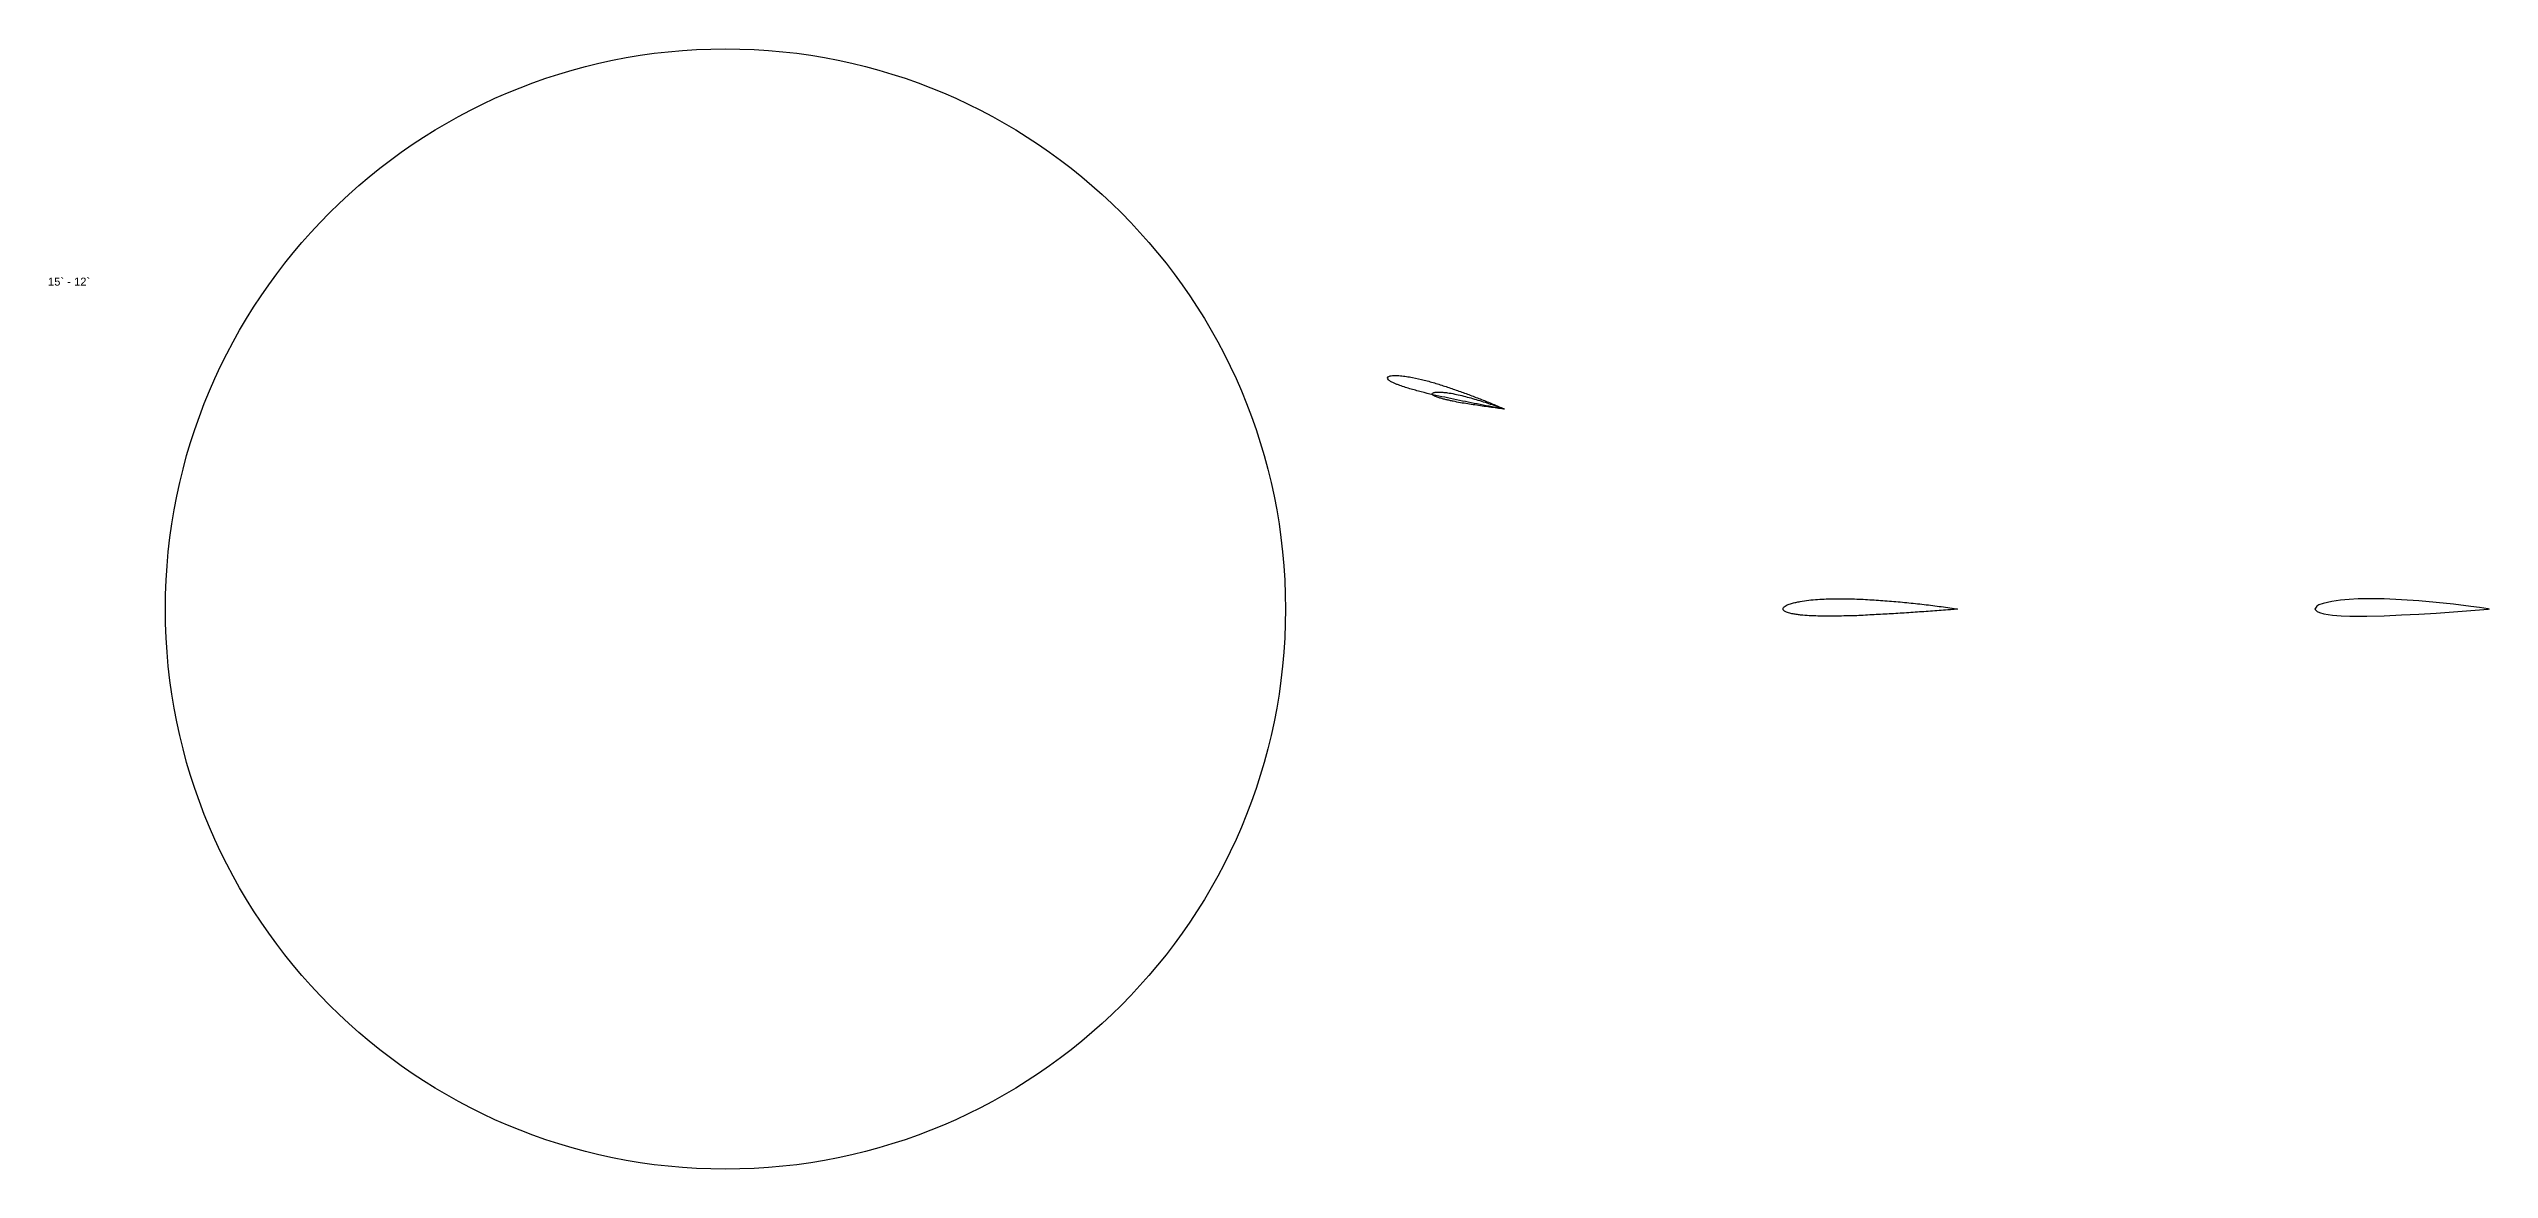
# Model space of a CAD drawing. Header units: centimetres. Extents: x -123 to 62, y -114 to 59.
# Drawn here: x -16.9 to 44.1, y -14 to 14 of the extents above; entities that cross this region are included whole.
import ezdxf

# ---------------------------------------------------------------- set-up
doc = ezdxf.new("R2010")
doc.units = ezdxf.units.CM
doc.header["$MEASUREMENT"] = 0
doc.layers.add('Airfoil', color=3, linetype='Continuous')
doc.layers.add('Guides', color=1, linetype='Continuous')
doc.styles.get("Standard").update_dxf_attribs({"font": 'arial.ttf'})

msp = doc.modelspace()

# ---------------------------------------------------------------- linework, layer by layer
for p, q in [((39.783, 0.071), (39.732, 0)), ((39.732, 0), (39.789, -0.066)), ((39.836, 0.1), (39.783, 0.071)), ((39.943, 0.138), (39.836, 0.1)), ((40.051, 0.166), (39.943, 0.138)), ((40.159, 0.188), (40.051, 0.166)), ((40.376, 0.219), (40.159, 0.188)), ((40.594, 0.24), (40.376, 0.219)), ((40.811, 0.252), (40.594, 0.24)), ((41.029, 0.257), (40.811, 0.252)), ((41.466, 0.253), (41.029, 0.257)), ((41.9, 0.233), (41.466, 0.253)), ((42.335, 0.203), (41.9, 0.233)), ((42.768, 0.165), (42.335, 0.203)), ((43.202, 0.119), (42.768, 0.165)), ((43.635, 0.066), (43.202, 0.119)), ((43.851, 0.036), (43.635, 0.066)), ((44.067, 0.005), (43.851, 0.036)), ((44.067, 0.005), (44.091, 0)), ((44.091, 0), (44.067, -0.005)), ((39.789, -0.066), (39.845, -0.089)), ((39.845, -0.089), (39.954, -0.118)), ((39.954, -0.118), (40.063, -0.137)), ((40.063, -0.137), (40.172, -0.15)), ((40.172, -0.15), (40.388, -0.167)), ((40.388, -0.167), (40.604, -0.175)), ((40.604, -0.175), (40.819, -0.177)), ((40.819, -0.177), (41.035, -0.176)), ((41.035, -0.176), (41.466, -0.171)), ((41.466, -0.171), (41.898, -0.149)), ((41.898, -0.149), (42.331, -0.126)), ((42.331, -0.126), (42.764, -0.1)), ((42.764, -0.1), (43.198, -0.071)), ((43.198, -0.071), (43.632, -0.039)), ((43.632, -0.039), (43.849, -0.022)), ((43.849, -0.022), (44.067, -0.005))]:
    msp.add_line(p, q)
at = {"layer": 'Airfoil'}
for points in [[(19.478, 4.996), (19.463, 5.003), (19.323, 5.063), (19.184, 5.122), (18.903, 5.235), (18.62, 5.344), (18.336, 5.448), (18.05, 5.546), (17.762, 5.638), (17.47, 5.719), (17.174, 5.786), (17.024, 5.811), (16.873, 5.829), (16.796, 5.834), (16.719, 5.835), (16.64, 5.828), (16.599, 5.818), (16.552, 5.78), (16.579, 5.725), (16.612, 5.7), (16.68, 5.66), (16.75, 5.628), (16.821, 5.6), (16.963, 5.55), (17.106, 5.505), (17.251, 5.465), (17.395, 5.427), (17.685, 5.353), (17.98, 5.29), (18.274, 5.227), (18.57, 5.167), (18.866, 5.109), (19.163, 5.052), (19.312, 5.024), (19.406, 5.007), (19.478, 4.996)], [(19.478, 4.996), (19.468, 5), (19.381, 5.032), (19.294, 5.063), (19.119, 5.123), (18.944, 5.181), (18.767, 5.235), (18.59, 5.286), (18.411, 5.332), (18.23, 5.373), (18.048, 5.404), (17.956, 5.414), (17.863, 5.421), (17.816, 5.421), (17.769, 5.419), (17.721, 5.412), (17.696, 5.405), (17.669, 5.38), (17.687, 5.348), (17.708, 5.333), (17.751, 5.312), (17.795, 5.294), (17.838, 5.279), (17.927, 5.253), (18.016, 5.231), (18.105, 5.211), (18.194, 5.192), (18.374, 5.156), (18.555, 5.127), (18.736, 5.099), (18.919, 5.071), (19.101, 5.045), (19.284, 5.02), (19.376, 5.008), (19.434, 5), (19.478, 4.996)], [(30.797, 0), (30.773, 0.005), (30.557, 0.036), (30.341, 0.066), (29.908, 0.119), (29.475, 0.165), (29.041, 0.203), (28.606, 0.233), (28.172, 0.253), (27.736, 0.257), (27.3, 0.24), (27.082, 0.219), (26.865, 0.188), (26.757, 0.166), (26.649, 0.138), (26.542, 0.1), (26.489, 0.071), (26.438, 0), (26.495, -0.066), (26.551, -0.089), (26.66, -0.118), (26.769, -0.137), (26.878, -0.15), (27.094, -0.167), (27.31, -0.175), (27.526, -0.177), (27.741, -0.176), (28.172, -0.171), (28.604, -0.149), (29.037, -0.126), (29.47, -0.1), (29.904, -0.071), (30.338, -0.039), (30.555, -0.022), (30.693, -0.011), (30.797, 0)]]:
    msp.add_spline(points, degree=3, dxfattribs=at)
at = {"layer": 'Guides'}
msp.add_circle((0, 0), 14, dxfattribs=at)

# ---------------------------------------------------------------- texts
at = {"insert": (-16.936, 8.281), "char_height": 0.2, "attachment_point": 1}
msp.add_mtext_dynamic_manual_height_columns('15` - 12`', width=1.76697, gutter_width=1, heights=[0], dxfattribs=at)

doc.saveas('drawing.dxf')
